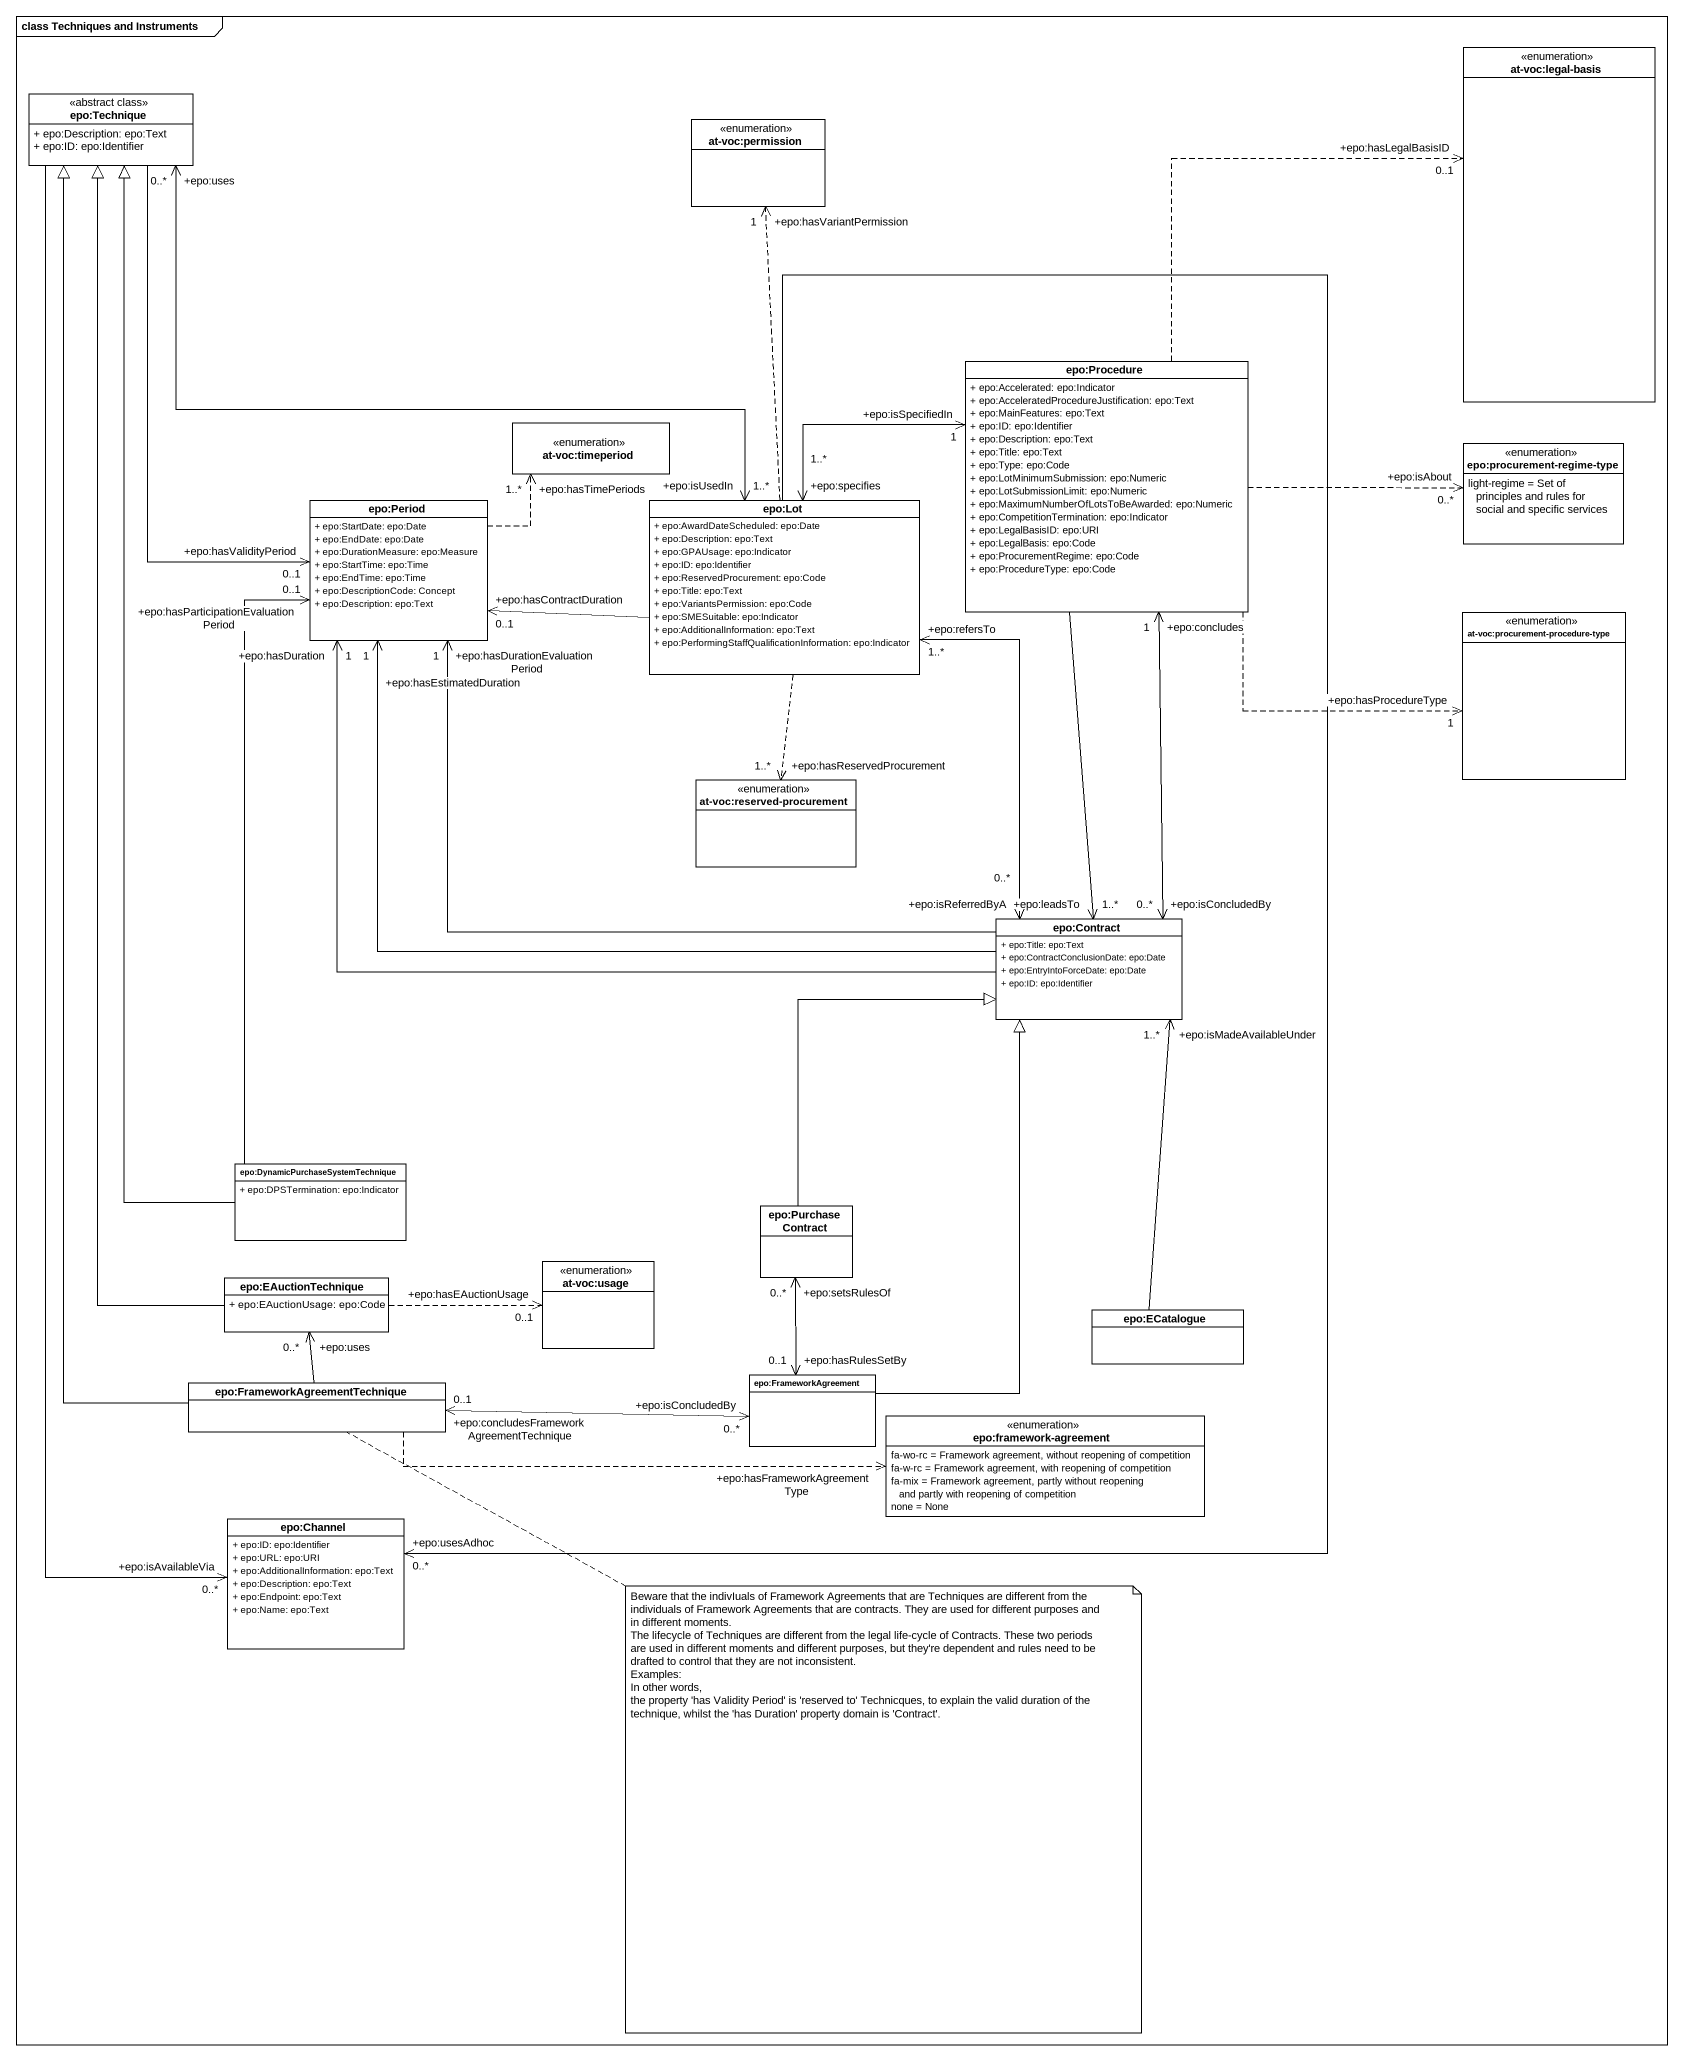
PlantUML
@startuml
mainframe class Techniques and Instruments
hide circle
hide empty members
skinparam classAttributeIconSize 0
enum "at-voc:legal-basis" as at_voc_legal_basis
class "epo:Technique" as epo_Technique <<abstract class>> {
  + epo:Description: epo:Text
  + epo:ID: epo:Identifier
}
enum "at-voc:permission" as at_voc_permission
class "epo:Procedure" as epo_Procedure {
  + epo:Accelerated: epo:Indicator
  + epo:AcceleratedProcedureJustification: epo:Text
  + epo:MainFeatures: epo:Text
  + epo:ID: epo:Identifier
  + epo:Description: epo:Text
  + epo:Title: epo:Text
  + epo:Type: epo:Code
  + epo:LotMinimumSubmission: epo:Numeric
  + epo:LotSubmissionLimit: epo:Numeric
  + epo:MaximumNumberOfLotsToBeAwarded: epo:Numeric
  + epo:CompetitionTermination: epo:Indicator
  + epo:LegalBasisID: epo:URI
  + epo:LegalBasis: epo:Code
  + epo:ProcurementRegime: epo:Code
  + epo:ProcedureType: epo:Code
}
enum "at-voc:timeperiod" as at_voc_timeperiod
enum "epo:procurement-regime-type" as epo_procurement_regime_type {
  light-regime = Set of principles and rules for social and specific services
}
class "epo:Period" as epo_Period {
  + epo:StartDate: epo:Date
  + epo:EndDate: epo:Date
  + epo:DurationMeasure: epo:Measure
  + epo:StartTime: epo:Time
  + epo:EndTime: epo:Time
  + epo:DescriptionCode: Concept
  + epo:Description: epo:Text
}
class "epo:Lot" as epo_Lot {
  + epo:AwardDateScheduled: epo:Date
  + epo:Description: epo:Text
  + epo:GPAUsage: epo:Indicator
  + epo:ID: epo:Identifier
  + epo:ReservedProcurement: epo:Code
  + epo:Title: epo:Text
  + epo:VariantsPermission: epo:Code
  + epo:SMESuitable: epo:Indicator
  + epo:AdditionalInformation: epo:Text
  + epo:PerformingStaffQualificationInformation: epo:Indicator
}
enum "at-voc:procurement-procedure-type" as at_voc_procurement
enum "at-voc:reserved-procurement" as at_voc_reserved_procurement
class "epo:Contract" as epo_Contract {
  + epo:Title: epo:Text
  + epo:ContractConclusionDate: epo:Date
  + epo:EntryIntoForceDate: epo:Date
  + epo:ID: epo:Identifier
}
class "epo:DynamicPurchaseSystemTechnique" as epo_DynamicPurchaseSystemTec {
  + epo:DPSTermination: epo:Indicator
}
class "epo:PurchaseContract" as epo_PurchaseContract
enum "at-voc:usage" as at_voc_usage
class "epo:EAuctionTechnique" as epo_EAuctionTechnique {
  + epo:EAuctionUsage: epo:Code
}
class "epo:ECatalogue" as epo_ECatalogue
class "epo:FrameworkAgreementTechnique" as epo_FrameworkAgreementTechni
class "epo:FrameworkAgreement" as epo_FrameworkAgreement
enum "epo:framework-agreement" as epo_framework_agreement {
  fa-wo-rc = Framework agreement, without reopening of competition
  fa-w-rc = Framework agreement, with reopening of competition
  fa-mix = Framework agreement, partly without reopening and partly with reopening of competition
  none = None
}
class "epo:Channel" as epo_Channel {
  + epo:ID: epo:Identifier
  + epo:URL: epo:URI
  + epo:AdditionalInformation: epo:Text
  + epo:Description: epo:Text
  + epo:Endpoint: epo:Text
  + epo:Name: epo:Text
}
epo_Technique --> "+epo:hasValidityPeriod\n0..1" epo_Period
epo_Technique "+epo:uses\n0..*" <--> "+epo:isUsedIn\n1..*" epo_Lot
epo_Technique --> "+epo:isAvailableVia\n0..*" epo_Channel
epo_Procedure .right.> "+epo:hasLegalBasisID\n0..1" at_voc_legal_basis
epo_Procedure .right.> "+epo:isAbout\n0..*" epo_procurement_regime_type
epo_Procedure "+epo:isSpecifiedIn\n1" <-left-> "+epo:specifies\n1..*" epo_Lot
epo_Procedure .right.> "+epo:hasProcedureType\n1" at_voc_procurement
epo_Procedure "+epo:concludes\n1" <--> "+epo:isConcludedBy\n0..*" epo_Contract
epo_Procedure --> "+epo:leadsTo\n1..*" epo_Contract
epo_Period .up.> "+epo:hasTimePeriods\n1..*" at_voc_timeperiod
epo_Lot .up.> "+epo:hasVariantPermission\n1" at_voc_permission
epo_Lot -left-> "+epo:hasContractDuration\n0..1" epo_Period
epo_Lot ..> "+epo:hasReservedProcurement\n1..*" at_voc_reserved_procurement
epo_Lot --> "+epo:usesAdhoc\n0..*" epo_Channel
epo_Contract -left-> "+epo:hasDurationEvaluationPeriod\n1" epo_Period
epo_Contract -left-> "+epo:hasEstimatedDuration\n1" epo_Period
epo_Contract -left-> "+epo:hasDuration\n1" epo_Period
epo_Contract "+epo:isReferredByA\n0..*" <-up-> "+epo:refersTo\n1..*" epo_Lot
epo_DynamicPurchaseSystemTec -up-|> epo_Technique
epo_DynamicPurchaseSystemTec -up-> "+epo:hasParticipationEvaluationPeriod\n0..1" epo_Period
epo_PurchaseContract -up-|> epo_Contract
epo_PurchaseContract "+epo:setsRulesOf\n0..*" <--> "+epo:hasRulesSetBy\n0..1" epo_FrameworkAgreement
epo_EAuctionTechnique -up-|> epo_Technique
epo_EAuctionTechnique .right.> "+epo:hasEAuctionUsage\n0..1" at_voc_usage
epo_ECatalogue -up-> "+epo:isMadeAvailableUnder\n1..*" epo_Contract
epo_FrameworkAgreementTechni -up-|> epo_Technique
epo_FrameworkAgreementTechni -up-> "+epo:uses\n0..*" epo_EAuctionTechnique
epo_FrameworkAgreementTechni "+epo:concludesFrameworkAgreementTechnique\n0..1" <-right-> "+epo:isConcludedBy\n0..*" epo_FrameworkAgreement
epo_FrameworkAgreementTechni .right.> "+epo:hasFrameworkAgreementType" epo_framework_agreement
epo_FrameworkAgreement -up-|> epo_Contract
note bottom of epo_FrameworkAgreementTechni
  Beware that the indivIuals of Framework Agreements that are Techniques are different from the individuals of Framework Agreements that are contracts. They are used for different purposes and in different moments.
  The lifecycle of Techniques are different from the legal life-cycle of Contracts. These two periods are used in different moments and different purposes, but they're dependent and rules need to be drafted to control that they are not inconsistent.
  Examples:
  In other words,
  the property 'has Validity Period' is 'reserved to' Technicques, to explain the valid duration of the technique, whilst the 'has Duration' property domain is 'Contract'.
end note
@enduml
